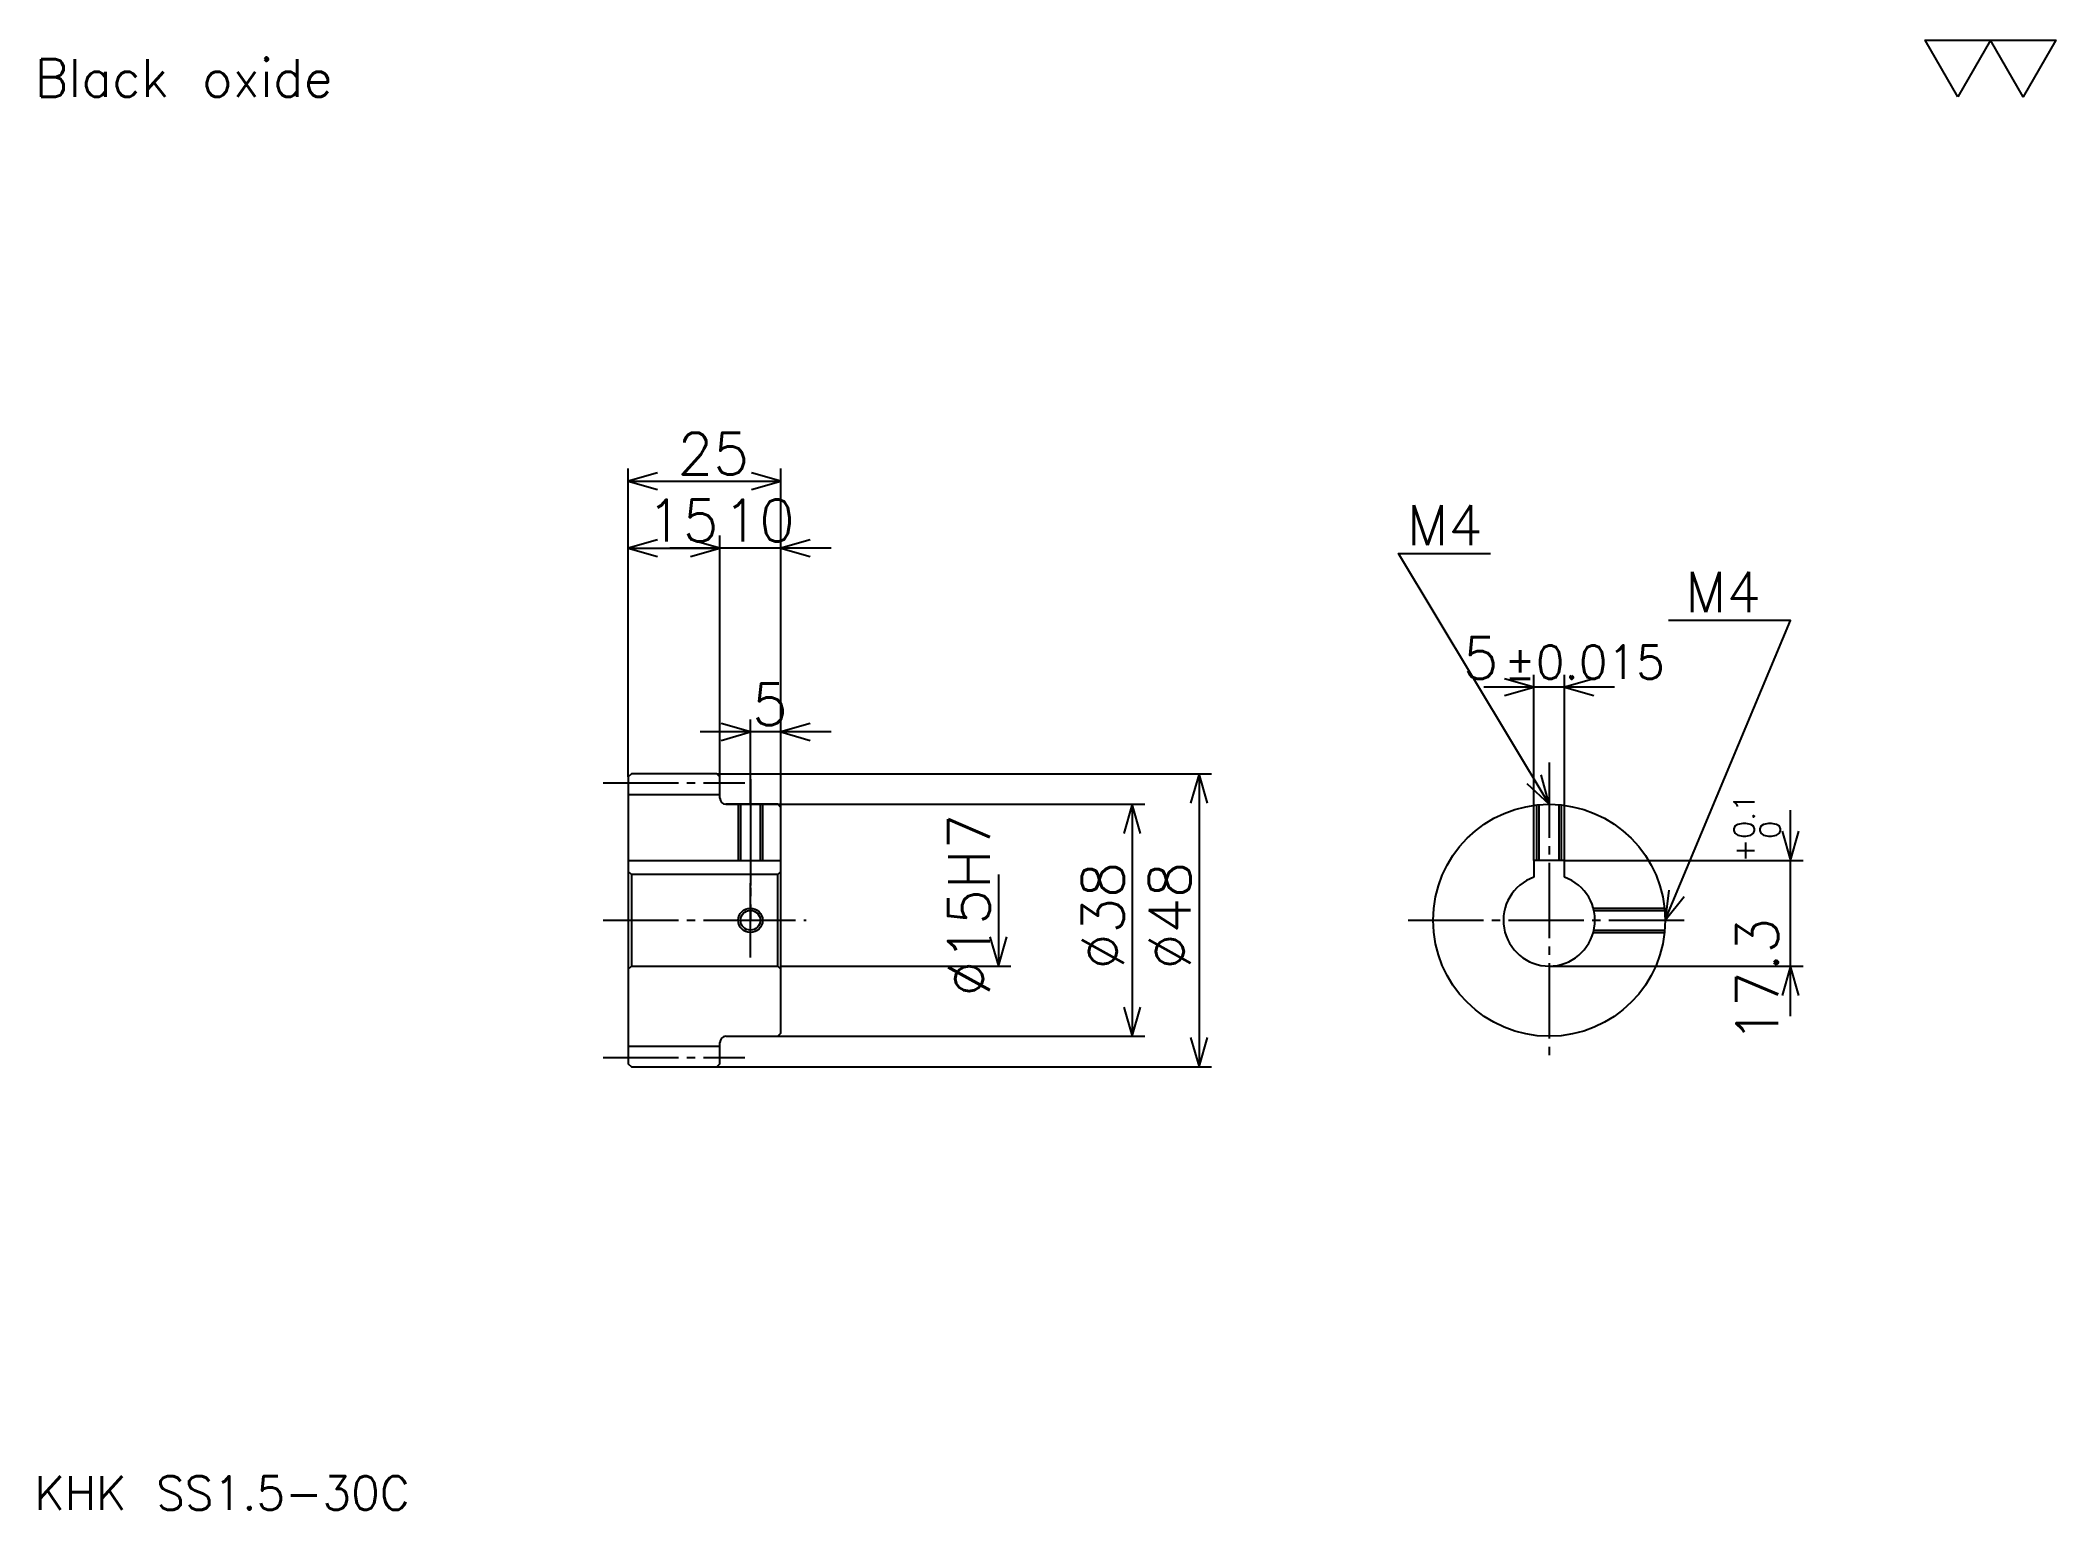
# Model space of a CAD drawing. Extents: x 15 to 345, y 15 to 256.
import ezdxf

# ---------------------------------------------------------------- set-up
doc = ezdxf.new("R2010")
doc.units = 0
doc.linetypes.add('DASHDOT', pattern=[16.434782, 12.326087, -1.369565, 1.369565, -1.369565])
doc.layers.get('0').update_dxf_attribs({"linetype": 'CONTINUOUS'})
doc.layers.add('DASHDOT', color=6, linetype='DASHDOT')
doc.styles.add('KANJI', font='TXT', dxfattribs={"bigfont": 'BIGFONT'})

msp = doc.modelspace()

# ---------------------------------------------------------------- linework, layer by layer
at = {"color": 5}
for p, q in [((110.934776, 135.619568), (110.934776, 185.608704)), ((135.934784, 135.619568), (135.934784, 185.608704)), ((110.934776, 183.554352), (135.934784, 183.554352)), ((110.934776, 172.597824), (125.934776, 172.597824)), ((144.152161, 172.597824), (117.717384, 172.597824)), ((125.934776, 135.619568), (125.934776, 174.652176)), ((259.260864, 121.419571), (259.260864, 151.847824)), ((264.260864, 121.419571), (264.260864, 151.847824)), ((272.478241, 149.793488), (251.043457, 149.793488)), ((144.152161, 142.467392), (122.717384, 142.467392)), ((130.934784, 135.619568), (130.934784, 144.521744)), ((110.934776, 135.119568), (110.934776, 135.619568)), ((125.434776, 135.619568), (135.934784, 135.619568)), ((125.934776, 135.119568), (125.934776, 135.619568)), ((130.934784, 130.619568), (130.934784, 135.619568)), ((130.934784, 130.619568), (130.934784, 135.619568)), ((135.934784, 135.619568), (206.467377, 135.619568)), ((135.934784, 130.119568), (135.934784, 135.619568)), ((204.41304, 135.619568), (204.41304, 87.619568)), ((126.934776, 130.619568), (135.934784, 130.619568)), ((135.934784, 130.619568), (195.510864, 130.619568)), ((193.456512, 130.619568), (193.456512, 92.619568)), ((301.304352, 95.902176), (301.304352, 129.636963)), ((171.543472, 119.119568), (171.543472, 104.119568)), ((264.260864, 121.419571), (303.358704, 121.419571)), ((135.934784, 104.119568), (173.597824, 104.119568)), ((261.760864, 104.119568), (303.358704, 104.119568)), ((126.934776, 92.619568), (135.934784, 92.619568)), ((135.934784, 92.619568), (195.510864, 92.619568)), ((125.434776, 87.619568), (135.934784, 87.619568)), ((135.934784, 87.619568), (206.467377, 87.619568))]:
    msp.add_line(p, q, dxfattribs=at)
at = {"color": 4}
for p, q in [((110.934776, 132.244568), (125.934776, 132.244568)), ((110.934776, 121.419571), (135.934784, 121.419571)), ((111.434776, 119.119568), (111.434776, 104.119568)), ((135.434784, 119.119568), (135.934784, 119.619568)), ((135.434784, 104.119568), (135.934784, 103.619568)), ((110.934776, 90.994568), (125.934776, 90.994568))]:
    msp.add_line(p, q, dxfattribs=at)
at = {"color": 7}
msp.add_lwpolyline([(328.695648, 246.521744), (323.35434, 255.779999), (344.719574, 255.779999), (339.378265, 246.521744), (334.036957, 255.779999), (328.695648, 246.521744)], dxfattribs=at)
at = {"color": 5}
for points in [[(115.728256, 184.92392), (110.934776, 183.554352), (115.728256, 182.184784)], [(131.141296, 182.184784), (135.934784, 183.554352), (131.141296, 184.92392)], [(115.728256, 173.967392), (110.934776, 172.597824), (115.728256, 171.228271)], [(121.141296, 171.228271), (125.934776, 172.597824), (121.141296, 173.967392)], [(121.141296, 171.228271), (125.934776, 172.597824), (121.141296, 173.967392)], [(140.728256, 173.967392), (135.934784, 172.597824), (140.728256, 171.228271)], [(261.760864, 130.619568), (237.108688, 171.706528), (252.17392, 171.706528)], [(280.760864, 111.619568), (301.304352, 160.75), (281.308685, 160.75)], [(254.467377, 148.42392), (259.260864, 149.793488), (254.467377, 151.16304)], [(269.054321, 151.16304), (264.260864, 149.793488), (269.054321, 148.42392)], [(126.141296, 141.097824), (130.934784, 142.467392), (126.141296, 143.83696)], [(140.728256, 143.83696), (135.934784, 142.467392), (140.728256, 141.097824)], [(205.782608, 130.826096), (204.41304, 135.619568), (203.043472, 130.826096)], [(258.120239, 134.025299), (261.760864, 130.619568), (260.469025, 135.43457)], [(194.82608, 125.826088), (193.456512, 130.619568), (192.086945, 125.826088)], [(299.934784, 126.213043), (301.304352, 121.419571), (302.67392, 126.213043)], [(281.346497, 116.570343), (280.760864, 111.619568), (283.873596, 115.513657)], [(170.173904, 108.913048), (171.543472, 104.119568), (172.91304, 108.913048)], [(302.67392, 99.326088), (301.304352, 104.119568), (299.934784, 99.326088)], [(192.086945, 97.413048), (193.456512, 92.619568), (194.82608, 97.413048)], [(203.043472, 92.413048), (204.41304, 87.619568), (205.782608, 92.413048)]]:
    msp.add_lwpolyline(points, dxfattribs=at)
at = {"color": 4}
for points in [[(125.934776, 131.619568), (125.934776, 135.119568), (125.434776, 135.619568), (111.434776, 135.619568), (110.934776, 135.119568), (110.934776, 103.619568)], [(126.934776, 92.619568), (135.434784, 92.619568), (135.934784, 93.119568), (135.934784, 130.119568), (135.434784, 130.619568), (126.934776, 130.619568)], [(128.934784, 130.619568), (128.934784, 121.419571)], [(129.314774, 130.619568), (129.314774, 121.419571)], [(132.554779, 130.619568), (132.554779, 121.419571)], [(132.934784, 130.619568), (132.934784, 121.419571)], [(259.760864, 121.419571), (259.760864, 130.514008)], [(260.140869, 121.419571), (260.140869, 130.550385)], [(263.380859, 121.419571), (263.380859, 130.550385)], [(263.760864, 121.419571), (263.760864, 130.514008)], [(110.934776, 103.619568), (111.434776, 104.119568), (135.434784, 104.119568), (135.434784, 119.119568), (111.434776, 119.119568), (110.934776, 119.619568)], [(264.260864, 118.690636), (264.260864, 121.419571), (259.260864, 121.419571), (259.260864, 118.690636)], [(268.989258, 113.619568), (280.655304, 113.619568)], [(269.083801, 113.239571), (280.691681, 113.239571)], [(268.989258, 109.619568), (280.655304, 109.619568)], [(269.083801, 109.999565), (280.691681, 109.999565)], [(110.934776, 103.619568), (110.934776, 88.119568), (111.434776, 87.619568), (125.434776, 87.619568), (125.934776, 88.119568), (125.934776, 91.619568)]]:
    msp.add_lwpolyline(points, dxfattribs=at)
for centre, radius in [((261.760864, 111.619568), 19), ((130.934784, 111.619568), 1.62)]:
    msp.add_circle(centre, radius, dxfattribs=at)
at = {"color": 7}
msp.add_circle((130.934784, 111.619568), 2, dxfattribs=at)
at = {"color": 4}
for centre, radius, start, end in [((126.934776, 131.619568), 1, 180, 270), ((261.760864, 111.619568), 7.5, 109.47122094, 70.52877906), ((126.934776, 91.619568), 1, 90, 180)]:
    msp.add_arc(centre, radius, start, end, dxfattribs=at)
at = {"layer": 'DASHDOT', "color": 7}
for p, q in [((261.760864, 137.467392), (261.760864, 88.510872)), ((106.82608, 134.119568), (130.043472, 134.119568)), ((130.934784, 130.619568), (130.934784, 111.619568)), ((106.82608, 111.619568), (140.043472, 111.619568)), ((238.652161, 111.619568), (284.869568, 111.619568)), ((106.82608, 89.119568), (130.043472, 89.119568))]:
    msp.add_line(p, q, dxfattribs=at)
for points in [[(130.934784, 134.728271), (130.934784, 117.310875)], [(130.934784, 105.510872), (130.934784, 117.728264)], [(124.82608, 111.619568), (137.043472, 111.619568)]]:
    msp.add_lwpolyline(points, dxfattribs=at)

# ---------------------------------------------------------------- texts
at = {"color": 7, "style": 'KANJI'}
for s, height, p in [('Black oxide', 6.163043, (13.695652, 246.521744)), ('25', 6.847826, (118.983688, 184.649994)), ('15', 6.847826, (113.983688, 173.693481)), ('10', 6.847826, (126.483688, 173.693481)), ('M4', 6.573913, (238.478256, 173.07608)), ('M4', 6.573913, (284.047821, 162.119568)), ('5', 6.847826, (247.62558, 151.16304)), ('%%p0.015', 5.478261, (254.404083, 151.16304)), ('5', 6.847826, (131.209229, 143.563049)), ('KHK SS1.5-30C', 5.478261, (13.695652, 15.065217))]:
    msp.add_text(s, height=height, dxfattribs=at).set_placement(p)
for s, height, p in [('0.1', 3.423913, (295.415222, 124.988846)), ('%%c15H7', 6.847826, (170.173904, 99.122284)), ('0', 3.423913, (299.660858, 124.988846)), ('+', 3.423913, (295.415222, 121.154068)), ('%%c38', 6.847826, (192.086945, 103.573372)), ('%%c48', 6.847826, (203.043472, 103.573372)), ('17.3', 6.847826, (299.25, 91.513962))]:
    msp.add_text(s, height=height, rotation=90, dxfattribs=at).set_placement(p)

doc.saveas('drawing.dxf')
